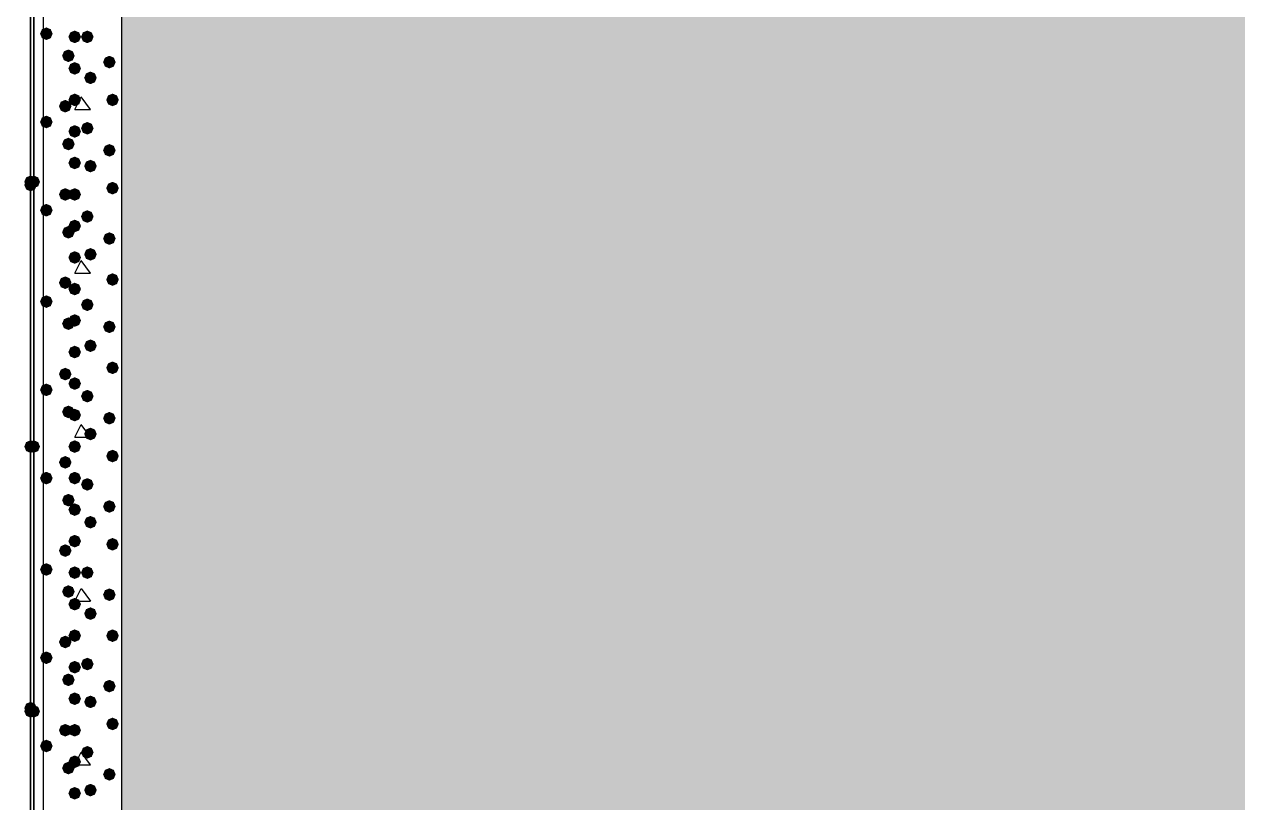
# Model space of a CAD drawing. Header units: millimetres. Extents: x 0 to 420, y 0 to 297.
# Drawn here: x 32.22 to 48.51, y 205.57 to 216.03 of the extents above; entities that cross this region are included whole.
import ezdxf

# ---------------------------------------------------------------- set-up
doc = ezdxf.new("R2010")
doc.units = ezdxf.units.MM
doc.layers.get('0').update_dxf_attribs({"linetype": 'CONTINUOUS'})

msp = doc.modelspace()

# ---------------------------------------------------------------- hatches: boundary and pattern name
at = {"true_color": 0x000007}
h = msp.add_hatch(color=0, dxfattribs=at)
h.paths.add_polyline_path([(32.342667, 226.271667), (32.342667, 82.677)], flags=0)
h.paths.add_polyline_path([(32.342667, 82.677), (32.342667, 226.271667)], flags=0)
at = {"true_color": 0x000008}
h = msp.add_hatch(color=0, dxfattribs=at)
h.paths.add_polyline_path([(379.603, 224.070333), (33.528, 224.070333), (379.603, 204.978)], flags=0)
h.paths.add_polyline_path([(33.528, 224.070333), (379.603, 204.978), (33.528, 204.978)], flags=0)
for points in [[(32.596667, 215.9), (32.571796, 215.840204), (32.512, 215.815333), (32.452204, 215.840204), (32.427333, 215.9), (32.452204, 215.959796), (32.512, 215.984667), (32.571796, 215.959796)], [(32.977667, 215.857667), (32.952796, 215.797871), (32.893, 215.773), (32.833204, 215.797871), (32.808333, 215.857667), (32.833204, 215.917462), (32.893, 215.942333), (32.952796, 215.917463)], [(33.147, 215.857667), (33.122129, 215.797871), (33.062333, 215.773), (33.002538, 215.797871), (32.977667, 215.857667), (33.002537, 215.917462), (33.062333, 215.942333), (33.122129, 215.917463)], [(32.893, 215.603667), (32.868129, 215.543871), (32.808333, 215.519), (32.748537, 215.543871), (32.723667, 215.603667), (32.748537, 215.663462), (32.808333, 215.688333), (32.868129, 215.663463)], [(32.977667, 215.434333), (32.952796, 215.374537), (32.893, 215.349667), (32.833204, 215.374537), (32.808333, 215.434333), (32.833204, 215.494129), (32.893, 215.519), (32.952796, 215.494129)], [(33.443333, 215.519), (33.418463, 215.459204), (33.358667, 215.434333), (33.298871, 215.459204), (33.274, 215.519), (33.298871, 215.578796), (33.358667, 215.603667), (33.418462, 215.578796)], [(33.189333, 215.307333), (33.164462, 215.247537), (33.104667, 215.222667), (33.044871, 215.247537), (33.02, 215.307333), (33.044871, 215.367129), (33.104667, 215.392), (33.164462, 215.367129)], [(32.850667, 214.926333), (32.825796, 214.866537), (32.766, 214.841667), (32.706204, 214.866537), (32.681333, 214.926333), (32.706204, 214.986129), (32.766, 215.011), (32.825796, 214.986129)], [(32.977667, 215.011), (32.952796, 214.951204), (32.893, 214.926333), (32.833204, 214.951204), (32.808333, 215.011), (32.833204, 215.070796), (32.893, 215.095667), (32.952796, 215.070796)], [(33.485667, 215.011), (33.460796, 214.951204), (33.401, 214.926333), (33.341204, 214.951204), (33.316333, 215.011), (33.341204, 215.070796), (33.401, 215.095667), (33.460796, 215.070796)], [(32.596667, 214.714667), (32.571796, 214.654871), (32.512, 214.63), (32.452204, 214.654871), (32.427333, 214.714667), (32.452204, 214.774462), (32.512, 214.799333), (32.571796, 214.774463)], [(32.977667, 214.587667), (32.952796, 214.527871), (32.893, 214.503), (32.833204, 214.527871), (32.808333, 214.587667), (32.833204, 214.647462), (32.893, 214.672333), (32.952796, 214.647463)], [(33.147, 214.63), (33.122129, 214.570204), (33.062333, 214.545333), (33.002538, 214.570204), (32.977667, 214.63), (33.002537, 214.689796), (33.062333, 214.714667), (33.122129, 214.689796)], [(32.893, 214.418333), (32.868129, 214.358537), (32.808333, 214.333667), (32.748537, 214.358537), (32.723667, 214.418333), (32.748537, 214.478129), (32.808333, 214.503), (32.868129, 214.478129)], [(33.443333, 214.333667), (33.418463, 214.273871), (33.358667, 214.249), (33.298871, 214.273871), (33.274, 214.333667), (33.298871, 214.393462), (33.358667, 214.418333), (33.418462, 214.393463)], [(32.977667, 214.164333), (32.952796, 214.104537), (32.893, 214.079667), (32.833204, 214.104537), (32.808333, 214.164333), (32.833204, 214.224129), (32.893, 214.249), (32.952796, 214.224129)], [(33.189333, 214.122), (33.164462, 214.062204), (33.104667, 214.037333), (33.044871, 214.062204), (33.02, 214.122), (33.044871, 214.181796), (33.104667, 214.206667), (33.164462, 214.181796)], [(33.485667, 213.825667), (33.460796, 213.765871), (33.401, 213.741), (33.341204, 213.765871), (33.316333, 213.825667), (33.341204, 213.885462), (33.401, 213.910333), (33.460796, 213.885463)], [(32.850667, 213.741), (32.825796, 213.681204), (32.766, 213.656333), (32.706204, 213.681204), (32.681333, 213.741), (32.706204, 213.800796), (32.766, 213.825667), (32.825796, 213.800796)], [(32.977667, 213.741), (32.952796, 213.681204), (32.893, 213.656333), (32.833204, 213.681204), (32.808333, 213.741), (32.833204, 213.800796), (32.893, 213.825667), (32.952796, 213.800796)], [(32.596667, 213.529333), (32.571796, 213.469538), (32.512, 213.444667), (32.452204, 213.469538), (32.427333, 213.529333), (32.452204, 213.589129), (32.512, 213.614), (32.571796, 213.589129)], [(33.147, 213.444667), (33.122129, 213.384871), (33.062333, 213.36), (33.002538, 213.384871), (32.977667, 213.444667), (33.002537, 213.504462), (33.062333, 213.529333), (33.122129, 213.504463)], [(32.977667, 213.317667), (32.952796, 213.257871), (32.893, 213.233), (32.833204, 213.257871), (32.808333, 213.317667), (32.833204, 213.377462), (32.893, 213.402333), (32.952796, 213.377463)], [(32.893, 213.233), (32.868129, 213.173204), (32.808333, 213.148333), (32.748537, 213.173204), (32.723667, 213.233), (32.748537, 213.292796), (32.808333, 213.317667), (32.868129, 213.292796)], [(33.443333, 213.148333), (33.418463, 213.088537), (33.358667, 213.063667), (33.298871, 213.088537), (33.274, 213.148333), (33.298871, 213.208129), (33.358667, 213.233), (33.418462, 213.208129)], [(33.189333, 212.936667), (33.164462, 212.876871), (33.104667, 212.852), (33.044871, 212.876871), (33.02, 212.936667), (33.044871, 212.996462), (33.104667, 213.021333), (33.164462, 212.996463)], [(32.977667, 212.894333), (32.952796, 212.834537), (32.893, 212.809667), (32.833204, 212.834537), (32.808333, 212.894333), (32.833204, 212.954129), (32.893, 212.979), (32.952796, 212.954129)], [(32.850667, 212.555667), (32.825796, 212.495871), (32.766, 212.471), (32.706204, 212.495871), (32.681333, 212.555667), (32.706204, 212.615462), (32.766, 212.640333), (32.825796, 212.615463)], [(32.977667, 212.471), (32.952796, 212.411204), (32.893, 212.386333), (32.833204, 212.411204), (32.808333, 212.471), (32.833204, 212.530796), (32.893, 212.555667), (32.952796, 212.530796)], [(33.485667, 212.598), (33.460796, 212.538204), (33.401, 212.513333), (33.341204, 212.538204), (33.316333, 212.598), (33.341204, 212.657796), (33.401, 212.682667), (33.460796, 212.657796)], [(32.596667, 212.301667), (32.571796, 212.241871), (32.512, 212.217), (32.452204, 212.241871), (32.427333, 212.301667), (32.452204, 212.361462), (32.512, 212.386333), (32.571796, 212.361463)], [(33.147, 212.259333), (33.122129, 212.199537), (33.062333, 212.174667), (33.002538, 212.199537), (32.977667, 212.259333), (33.002537, 212.319129), (33.062333, 212.344), (33.122129, 212.319129)], [(32.893, 212.005333), (32.868129, 211.945537), (32.808333, 211.920667), (32.748537, 211.945537), (32.723667, 212.005333), (32.748537, 212.065129), (32.808333, 212.09), (32.868129, 212.065129)], [(32.977667, 212.047667), (32.952796, 211.987871), (32.893, 211.963), (32.833204, 211.987871), (32.808333, 212.047667), (32.833204, 212.107462), (32.893, 212.132333), (32.952796, 212.107463)], [(33.443333, 211.963), (33.418463, 211.903204), (33.358667, 211.878333), (33.298871, 211.903204), (33.274, 211.963), (33.298871, 212.022796), (33.358667, 212.047667), (33.418462, 212.022796)], [(33.189333, 211.709), (33.164462, 211.649204), (33.104667, 211.624333), (33.044871, 211.649204), (33.02, 211.709), (33.044871, 211.768796), (33.104667, 211.793667), (33.164462, 211.768796)], [(32.977667, 211.624333), (32.952796, 211.564537), (32.893, 211.539667), (32.833204, 211.564537), (32.808333, 211.624333), (32.833204, 211.684129), (32.893, 211.709), (32.952796, 211.684129)], [(32.850667, 211.328), (32.825796, 211.268204), (32.766, 211.243333), (32.706204, 211.268204), (32.681333, 211.328), (32.706204, 211.387796), (32.766, 211.412667), (32.825796, 211.387796)], [(33.485667, 211.412667), (33.460796, 211.352871), (33.401, 211.328), (33.341204, 211.352871), (33.316333, 211.412667), (33.341204, 211.472462), (33.401, 211.497333), (33.460796, 211.472463)], [(32.977667, 211.201), (32.952796, 211.141204), (32.893, 211.116333), (32.833204, 211.141204), (32.808333, 211.201), (32.833204, 211.260796), (32.893, 211.285667), (32.952796, 211.260796)], [(32.596667, 211.116333), (32.571796, 211.056537), (32.512, 211.031667), (32.452204, 211.056537), (32.427333, 211.116333), (32.452204, 211.176129), (32.512, 211.201), (32.571796, 211.176129)], [(33.147, 211.031667), (33.122129, 210.971871), (33.062333, 210.947), (33.002538, 210.971871), (32.977667, 211.031667), (33.002537, 211.091462), (33.062333, 211.116333), (33.122129, 211.091463)], [(32.893, 210.82), (32.868129, 210.760204), (32.808333, 210.735333), (32.748537, 210.760204), (32.723667, 210.82), (32.748537, 210.879796), (32.808333, 210.904667), (32.868129, 210.879796)], [(32.977667, 210.777667), (32.952796, 210.717871), (32.893, 210.693), (32.833204, 210.717871), (32.808333, 210.777667), (32.833204, 210.837462), (32.893, 210.862333), (32.952796, 210.837463)], [(33.443333, 210.735333), (33.418463, 210.675537), (33.358667, 210.650667), (33.298871, 210.675537), (33.274, 210.735333), (33.298871, 210.795129), (33.358667, 210.82), (33.418462, 210.795129)], [(33.189333, 210.523667), (33.164462, 210.463871), (33.104667, 210.439), (33.044871, 210.463871), (33.02, 210.523667), (33.044871, 210.583462), (33.104667, 210.608333), (33.164462, 210.583463)], [(32.977667, 210.354333), (32.952796, 210.294537), (32.893, 210.269667), (32.833204, 210.294537), (32.808333, 210.354333), (32.833204, 210.414129), (32.893, 210.439), (32.952796, 210.414129)], [(33.485667, 210.227333), (33.460796, 210.167537), (33.401, 210.142667), (33.341204, 210.167537), (33.316333, 210.227333), (33.341204, 210.287129), (33.401, 210.312), (33.460796, 210.287129)], [(32.850667, 210.142667), (32.825796, 210.082871), (32.766, 210.058), (32.706204, 210.082871), (32.681333, 210.142667), (32.706204, 210.202462), (32.766, 210.227333), (32.825796, 210.202463)], [(32.596667, 209.931), (32.571796, 209.871204), (32.512, 209.846333), (32.452204, 209.871204), (32.427333, 209.931), (32.452204, 209.990796), (32.512, 210.015667), (32.571796, 209.990796)], [(32.977667, 209.931), (32.952796, 209.871204), (32.893, 209.846333), (32.833204, 209.871204), (32.808333, 209.931), (32.833204, 209.990796), (32.893, 210.015667), (32.952796, 209.990796)], [(33.147, 209.846333), (33.122129, 209.786537), (33.062333, 209.761667), (33.002538, 209.786537), (32.977667, 209.846333), (33.002537, 209.906129), (33.062333, 209.931), (33.122129, 209.906129)], [(32.893, 209.634667), (32.868129, 209.574871), (32.808333, 209.55), (32.748537, 209.574871), (32.723667, 209.634667), (32.748537, 209.694462), (32.808333, 209.719333), (32.868129, 209.694463)], [(33.443333, 209.55), (33.418463, 209.490204), (33.358667, 209.465333), (33.298871, 209.490204), (33.274, 209.55), (33.298871, 209.609796), (33.358667, 209.634667), (33.418462, 209.609796)], [(32.977667, 209.507667), (32.952796, 209.447871), (32.893, 209.423), (32.833204, 209.447871), (32.808333, 209.507667), (32.833204, 209.567462), (32.893, 209.592333), (32.952796, 209.567463)], [(33.189333, 209.338333), (33.164462, 209.278537), (33.104667, 209.253667), (33.044871, 209.278537), (33.02, 209.338333), (33.044871, 209.398129), (33.104667, 209.423), (33.164462, 209.398129)], [(32.977667, 209.084333), (32.952796, 209.024538), (32.893, 208.999667), (32.833204, 209.024538), (32.808333, 209.084333), (32.833204, 209.144129), (32.893, 209.169), (32.952796, 209.144129)], [(33.485667, 209.042), (33.460796, 208.982204), (33.401, 208.957333), (33.341204, 208.982204), (33.316333, 209.042), (33.341204, 209.101796), (33.401, 209.126667), (33.460796, 209.101796)], [(32.850667, 208.957333), (32.825796, 208.897537), (32.766, 208.872667), (32.706204, 208.897537), (32.681333, 208.957333), (32.706204, 209.017129), (32.766, 209.042), (32.825796, 209.017129)], [(32.596667, 208.703333), (32.571796, 208.643537), (32.512, 208.618667), (32.452204, 208.643537), (32.427333, 208.703333), (32.452204, 208.763129), (32.512, 208.788), (32.571796, 208.763129)], [(32.977667, 208.661), (32.952796, 208.601204), (32.893, 208.576333), (32.833204, 208.601204), (32.808333, 208.661), (32.833204, 208.720796), (32.893, 208.745667), (32.952796, 208.720796)], [(33.147, 208.661), (33.122129, 208.601204), (33.062333, 208.576333), (33.002538, 208.601204), (32.977667, 208.661), (33.002537, 208.720796), (33.062333, 208.745667), (33.122129, 208.720796)], [(32.893, 208.407), (32.868129, 208.347204), (32.808333, 208.322333), (32.748537, 208.347204), (32.723667, 208.407), (32.748537, 208.466796), (32.808333, 208.491667), (32.868129, 208.466796)], [(32.977667, 208.237667), (32.952796, 208.177871), (32.893, 208.153), (32.833204, 208.177871), (32.808333, 208.237667), (32.833204, 208.297462), (32.893, 208.322333), (32.952796, 208.297463)], [(33.443333, 208.364667), (33.418463, 208.304871), (33.358667, 208.28), (33.298871, 208.304871), (33.274, 208.364667), (33.298871, 208.424462), (33.358667, 208.449333), (33.418462, 208.424463)], [(33.189333, 208.110667), (33.164462, 208.050871), (33.104667, 208.026), (33.044871, 208.050871), (33.02, 208.110667), (33.044871, 208.170462), (33.104667, 208.195333), (33.164462, 208.170463)], [(32.850667, 207.729667), (32.825796, 207.669871), (32.766, 207.645), (32.706204, 207.669871), (32.681333, 207.729667), (32.706204, 207.789462), (32.766, 207.814333), (32.825796, 207.789463)], [(32.977667, 207.814333), (32.952796, 207.754537), (32.893, 207.729667), (32.833204, 207.754537), (32.808333, 207.814333), (32.833204, 207.874129), (32.893, 207.899), (32.952796, 207.874129)], [(33.485667, 207.814333), (33.460796, 207.754537), (33.401, 207.729667), (33.341204, 207.754537), (33.316333, 207.814333), (33.341204, 207.874129), (33.401, 207.899), (33.460796, 207.874129)], [(32.596667, 207.518), (32.571796, 207.458204), (32.512, 207.433333), (32.452204, 207.458204), (32.427333, 207.518), (32.452204, 207.577796), (32.512, 207.602667), (32.571796, 207.577796)], [(33.147, 207.433333), (33.122129, 207.373538), (33.062333, 207.348667), (33.002538, 207.373538), (32.977667, 207.433333), (33.002537, 207.493129), (33.062333, 207.518), (33.122129, 207.493129)], [(32.977667, 207.391), (32.952796, 207.331204), (32.893, 207.306333), (32.833204, 207.331204), (32.808333, 207.391), (32.833204, 207.450796), (32.893, 207.475667), (32.952796, 207.450796)], [(32.893, 207.221667), (32.868129, 207.161871), (32.808333, 207.137), (32.748537, 207.161871), (32.723667, 207.221667), (32.748537, 207.281462), (32.808333, 207.306333), (32.868129, 207.281463)], [(33.443333, 207.137), (33.418463, 207.077204), (33.358667, 207.052333), (33.298871, 207.077204), (33.274, 207.137), (33.298871, 207.196796), (33.358667, 207.221667), (33.418462, 207.196796)], [(32.977667, 206.967667), (32.952796, 206.907871), (32.893, 206.883), (32.833204, 206.907871), (32.808333, 206.967667), (32.833204, 207.027462), (32.893, 207.052333), (32.952796, 207.027463)], [(33.189333, 206.925333), (33.164462, 206.865537), (33.104667, 206.840667), (33.044871, 206.865537), (33.02, 206.925333), (33.044871, 206.985129), (33.104667, 207.01), (33.164462, 206.985129)], [(33.485667, 206.629), (33.460796, 206.569204), (33.401, 206.544333), (33.341204, 206.569204), (33.316333, 206.629), (33.341204, 206.688796), (33.401, 206.713667), (33.460796, 206.688796)], [(32.850667, 206.544333), (32.825796, 206.484537), (32.766, 206.459667), (32.706204, 206.484537), (32.681333, 206.544333), (32.706204, 206.604129), (32.766, 206.629), (32.825796, 206.604129)], [(32.977667, 206.544333), (32.952796, 206.484537), (32.893, 206.459667), (32.833204, 206.484537), (32.808333, 206.544333), (32.833204, 206.604129), (32.893, 206.629), (32.952796, 206.604129)], [(32.596667, 206.332667), (32.571796, 206.272871), (32.512, 206.248), (32.452204, 206.272871), (32.427333, 206.332667), (32.452204, 206.392462), (32.512, 206.417333), (32.571796, 206.392463)], [(32.977667, 206.121), (32.952796, 206.061204), (32.893, 206.036333), (32.833204, 206.061204), (32.808333, 206.121), (32.833204, 206.180796), (32.893, 206.205667), (32.952796, 206.180796)], [(33.147, 206.248), (33.122129, 206.188204), (33.062333, 206.163333), (33.002538, 206.188204), (32.977667, 206.248), (33.002537, 206.307796), (33.062333, 206.332667), (33.122129, 206.307796)], [(32.893, 206.036333), (32.868129, 205.976537), (32.808333, 205.951667), (32.748537, 205.976537), (32.723667, 206.036333), (32.748537, 206.096129), (32.808333, 206.121), (32.868129, 206.096129)], [(33.443333, 205.951667), (33.418463, 205.891871), (33.358667, 205.867), (33.298871, 205.891871), (33.274, 205.951667), (33.298871, 206.011462), (33.358667, 206.036333), (33.418462, 206.011463)], [(32.977667, 205.697667), (32.952796, 205.637871), (32.893, 205.613), (32.833204, 205.637871), (32.808333, 205.697667), (32.833204, 205.757462), (32.893, 205.782333), (32.952796, 205.757463)], [(33.189333, 205.74), (33.164462, 205.680204), (33.104667, 205.655333), (33.044871, 205.680204), (33.02, 205.74), (33.044871, 205.799796), (33.104667, 205.824667), (33.164462, 205.799796)]]:
    msp.add_hatch(color=0, dxfattribs=at).paths.add_polyline_path(points, flags=0)
at = {"true_color": 0x0000fe}
for points in [[(32.385, 213.910333), (32.360129, 213.850537), (32.300333, 213.825667), (32.240538, 213.850537), (32.215667, 213.910333), (32.240537, 213.970129), (32.300333, 213.995), (32.360129, 213.970129)], [(32.385, 213.868), (32.360129, 213.808204), (32.300333, 213.783333), (32.240538, 213.808204), (32.215667, 213.868), (32.240537, 213.927796), (32.300333, 213.952667), (32.360129, 213.927796)], [(32.385, 213.868), (32.360129, 213.808204), (32.300333, 213.783333), (32.240538, 213.808204), (32.215667, 213.868), (32.240537, 213.927796), (32.300333, 213.952667), (32.360129, 213.927796)], [(32.427333, 213.910333), (32.402463, 213.850537), (32.342667, 213.825667), (32.282871, 213.850537), (32.258, 213.910333), (32.282871, 213.970129), (32.342667, 213.995), (32.402462, 213.970129)], [(32.385, 210.354333), (32.360129, 210.294537), (32.300333, 210.269667), (32.240538, 210.294537), (32.215667, 210.354333), (32.240537, 210.414129), (32.300333, 210.439), (32.360129, 210.414129)], [(32.385, 210.354333), (32.360129, 210.294537), (32.300333, 210.269667), (32.240538, 210.294537), (32.215667, 210.354333), (32.240537, 210.414129), (32.300333, 210.439), (32.360129, 210.414129)], [(32.385, 210.354333), (32.360129, 210.294537), (32.300333, 210.269667), (32.240538, 210.294537), (32.215667, 210.354333), (32.240537, 210.414129), (32.300333, 210.439), (32.360129, 210.414129)], [(32.427333, 210.354333), (32.402463, 210.294537), (32.342667, 210.269667), (32.282871, 210.294537), (32.258, 210.354333), (32.282871, 210.414129), (32.342667, 210.439), (32.402462, 210.414129)], [(32.385, 206.840667), (32.360129, 206.780871), (32.300333, 206.756), (32.240538, 206.780871), (32.215667, 206.840667), (32.240537, 206.900462), (32.300333, 206.925333), (32.360129, 206.900463)], [(32.385, 206.798333), (32.360129, 206.738537), (32.300333, 206.713667), (32.240538, 206.738537), (32.215667, 206.798333), (32.240537, 206.858129), (32.300333, 206.883), (32.360129, 206.858129)], [(32.385, 206.798333), (32.360129, 206.738537), (32.300333, 206.713667), (32.240538, 206.738537), (32.215667, 206.798333), (32.240537, 206.858129), (32.300333, 206.883), (32.360129, 206.858129)], [(32.427333, 206.798333), (32.402463, 206.738537), (32.342667, 206.713667), (32.282871, 206.738537), (32.258, 206.798333), (32.282871, 206.858129), (32.342667, 206.883), (32.402462, 206.858129)]]:
    msp.add_hatch(color=0, dxfattribs=at).paths.add_polyline_path(points, flags=0)

# ---------------------------------------------------------------- linework, layer by layer
at = {"color": 0, "true_color": 0x000007}
for points in [[(32.300333, 82.677), (32.300333, 226.314)], [(32.300333, 82.677), (32.342667, 82.677), (32.342667, 226.314)], [(32.342667, 226.271667), (32.342667, 82.677)], [(32.342667, 82.677), (32.342667, 226.271667)]]:
    msp.add_lwpolyline(points, close=True, dxfattribs=at)
for points in [[(32.300333, 82.677), (32.300333, 226.314)], [(32.300333, 226.314), (32.300333, 82.677)], [(32.342667, 82.677), (32.342667, 226.271667), (32.342667, 226.314)], [(32.342667, 82.677), (32.342667, 226.271667)], [(32.469667, 224.070333), (32.469667, 204.978)], [(33.528, 204.978), (33.528, 224.070333)]]:
    msp.add_lwpolyline(points, dxfattribs=at)
at = {"color": 0, "true_color": 0x000008}
msp.add_lwpolyline([(33.528, 224.070333), (379.603, 204.978), (33.528, 204.978)], close=True, dxfattribs=at)
for points in [[(32.893, 214.884), (32.977667, 215.053333)], [(33.104667, 214.884), (32.977667, 215.053333)], [(32.893, 214.884), (33.104667, 214.884)], [(32.893, 212.682667), (32.977667, 212.852)], [(33.104667, 212.682667), (32.977667, 212.852)], [(32.893, 212.682667), (33.104667, 212.682667)], [(32.893, 210.481333), (32.977667, 210.650667)], [(33.104667, 210.481333), (32.977667, 210.650667)], [(32.893, 210.481333), (33.104667, 210.481333)], [(32.893, 208.28), (32.977667, 208.449333), (33.104667, 208.28)], [(32.893, 208.28), (33.104667, 208.28)], [(32.893, 206.078667), (32.977667, 206.248)], [(33.104667, 206.078667), (32.977667, 206.248)], [(32.893, 206.078667), (33.104667, 206.078667)]]:
    msp.add_lwpolyline(points, dxfattribs=at)

doc.saveas('drawing.dxf')
